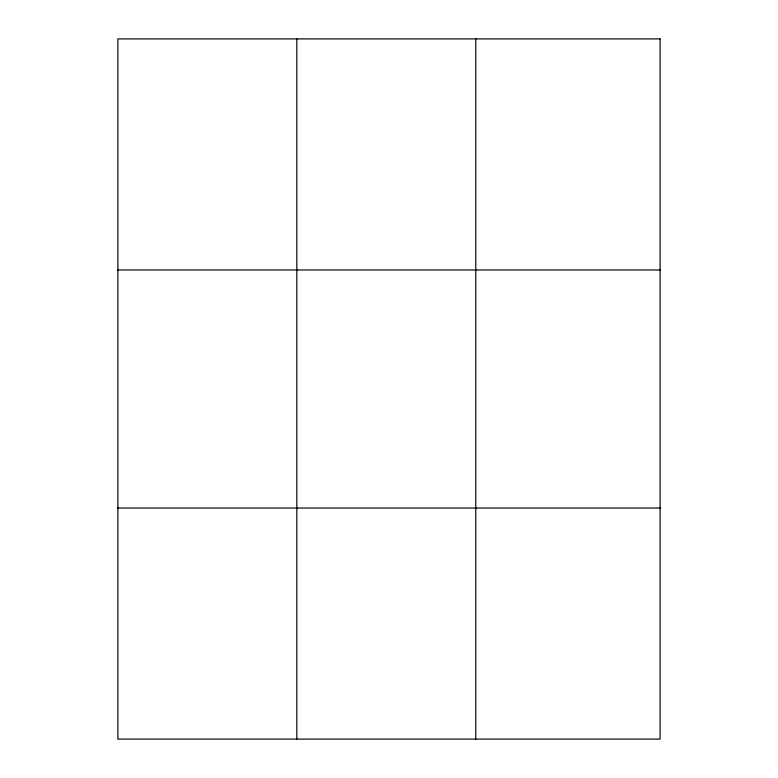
<?xml version="1.0" encoding="UTF-8"?>
<svg xmlns="http://www.w3.org/2000/svg" width="778" height="778" viewBox="0 0 778 778"><rect width="100%" height="100%" fill="white"/><g stroke="black" fill="none" stroke-linecap="round" stroke-linejoin="round"><path stroke-width="1.17" d="M296.817 38.9L296.817 739.1M475.757 38.9L475.757 739.1M117.886 269.966L660.114 269.966M117.886 508.034L660.114 508.034M660.114 38.9L660.114 739.1L117.886 739.1L117.886 38.9L660.114 38.9"/></g></svg>
